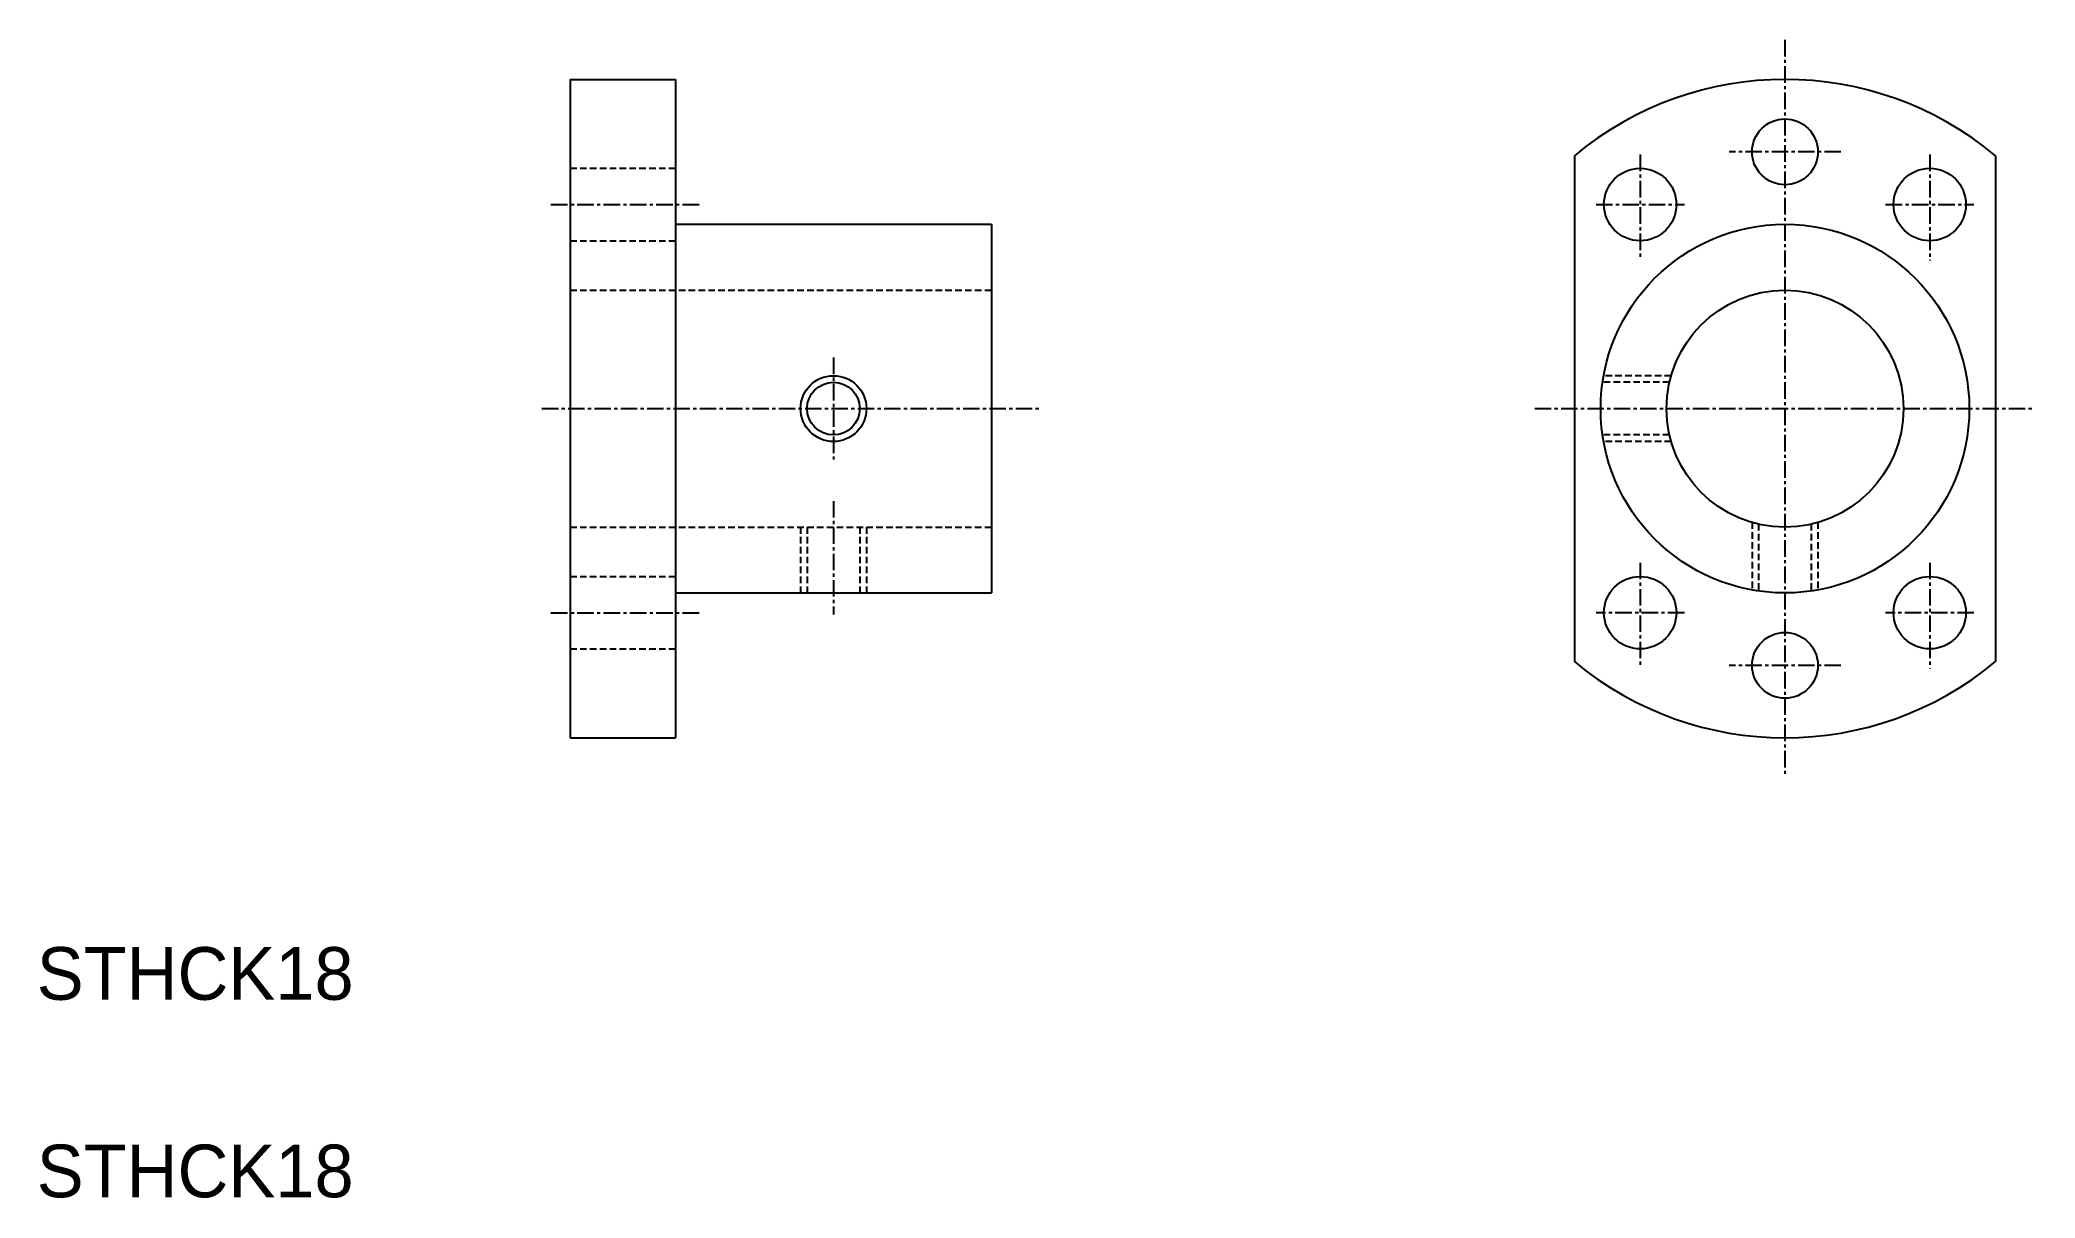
# Model space of a CAD drawing. Extents: x 61 to 213, y 82 to 170.
import ezdxf

# ---------------------------------------------------------------- set-up
doc = ezdxf.new("R2010")
doc.units = 0
doc.linetypes.add('CENTER', pattern=[2, 1.25, -0.25, 0.25, -0.25])
doc.linetypes.add('DASHED', pattern=[0.75, 0.5, -0.25])
doc.layers.get('0').update_dxf_attribs({"linetype": 'CONTINUOUS'})
doc.layers.add('CENTER', color=1, linetype='CENTER')

msp = doc.modelspace()

# ---------------------------------------------------------------- linework, layer by layer
at = {"color": 7, "linetype": 'CONTINUOUS'}
for p, q in [((101.65, 166.95), (101.65, 116.95)), ((101.65, 166.95), (109.65, 166.95)), ((109.65, 166.95), (109.65, 116.95)), ((177.94, 161.16), (177.94, 122.74)), ((209.94, 161.16), (209.94, 122.74)), ((109.65, 155.95), (133.65, 155.95)), ((133.65, 155.95), (133.65, 127.95)), ((109.65, 127.95), (133.65, 127.95)), ((101.65, 116.95), (109.65, 116.95))]:
    msp.add_line(p, q, dxfattribs=at)
at = {"color": 3, "linetype": 'DASHED'}
for p, q in [((101.65, 160.2), (109.65, 160.2)), ((101.65, 154.7), (109.65, 154.7)), ((101.65, 150.95), (133.65, 150.95)), ((185.3, 144.45), (180.17, 144.45)), ((185.17, 143.95), (180.09, 143.95)), ((185.17, 139.95), (180.09, 139.95)), ((185.3, 139.45), (180.17, 139.45)), ((101.65, 132.95), (133.65, 132.95)), ((119.15, 132.95), (119.15, 127.95)), ((119.65, 132.95), (119.65, 127.95)), ((123.65, 132.95), (123.65, 127.95)), ((124.15, 132.95), (124.15, 127.95)), ((191.44, 133.31), (191.44, 128.18)), ((191.94, 133.18), (191.94, 128.1)), ((195.94, 133.18), (195.94, 128.1)), ((196.44, 133.31), (196.44, 128.18)), ((101.65, 129.2), (109.65, 129.2)), ((101.65, 123.7), (109.65, 123.7))]:
    msp.add_line(p, q, dxfattribs=at)
at = {"color": 7, "linetype": 'CONTINUOUS'}
for centre, radius in [((193.94, 161.45), 2.5), ((182.94, 157.45), 2.75), ((204.94, 157.45), 2.75), ((193.94, 141.95), 14), ((193.94, 141.95), 9), ((121.65, 141.95), 2), ((182.94, 126.45), 2.75), ((204.94, 126.45), 2.75), ((193.94, 122.45), 2.5)]:
    msp.add_circle(centre, radius, dxfattribs=at)
at = {"color": 3, "linetype": 'CONTINUOUS'}
msp.add_circle((121.65, 141.95), 2.5, dxfattribs=at)
at = {"color": 7, "linetype": 'CONTINUOUS'}
for start, end in [(50.2082, 129.7918), (230.2082, 309.7918)]:
    msp.add_arc((193.94, 141.95), 25, start, end, dxfattribs=at)
at = {"layer": 'CENTER', "color": 1, "linetype": 'CENTER'}
for p, q in [((193.94, 169.95), (193.94, 113.95)), ((182.94, 161.24), (182.94, 153.49)), ((198.19, 161.45), (189.7, 161.45)), ((204.94, 161.24), (204.94, 153.2)), ((100.19, 157.45), (111.51, 157.45)), ((179.59, 157.45), (186.3, 157.45)), ((201.59, 157.45), (208.3, 157.45)), ((121.65, 145.82), (121.65, 138.08)), ((99.5, 141.95), (137.45, 141.95)), ((174.94, 141.95), (212.94, 141.95)), ((121.65, 134.92), (121.65, 126.32)), ((182.94, 130.24), (182.94, 122.49)), ((204.94, 130.24), (204.94, 122.2)), ((100.19, 126.45), (111.51, 126.45)), ((186.3, 126.45), (179.59, 126.45)), ((208.3, 126.45), (201.59, 126.45)), ((198.19, 122.45), (189.7, 122.45))]:
    msp.add_line(p, q, dxfattribs=at)

# ---------------------------------------------------------------- texts
at = {"color": 7, "linetype": 'CONTINUOUS'}
for p in [(61.12, 97.05), (61.12, 82.05)]:
    msp.add_text('STHCK18', height=4, dxfattribs=at).set_placement(p)

doc.saveas('drawing.dxf')
